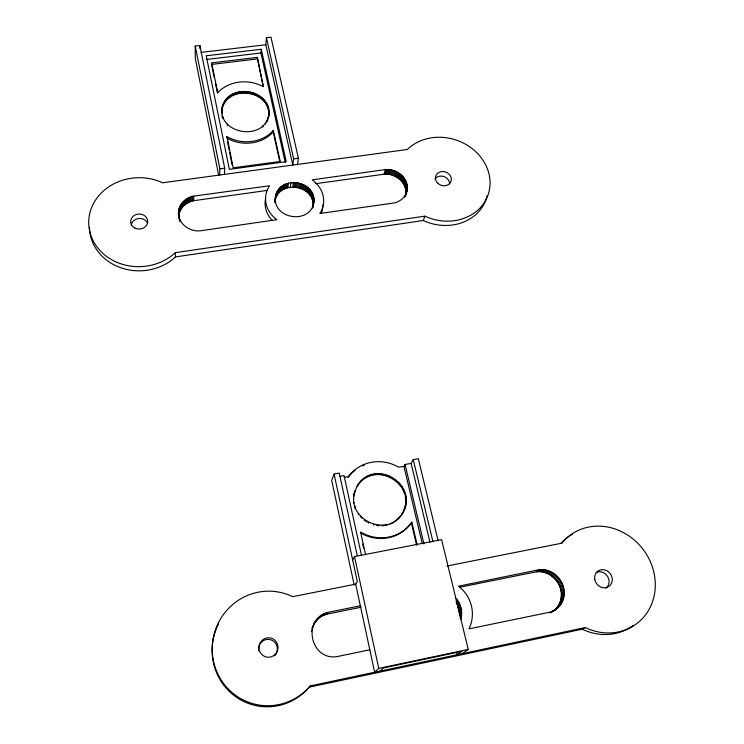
<?xml version="1.0" encoding="UTF-8"?>
<svg xmlns="http://www.w3.org/2000/svg" width="744" height="744" viewBox="0 0 744 744"><rect width="100%" height="100%" fill="white"/><g stroke="black" fill="none" stroke-linecap="round" stroke-linejoin="round"><path stroke-width="1.12" d="M178.476 213.649C178.058 204.935 185.479 197.532 193.756 196.118L269.542 185.777A29.156 25.798 9.8 0 0 276.833 219.657L200.369 230.798C190.157 231.961 178.811 224.465 178.476 213.649L178.597 216.997M564.166 593.954C565.059 580.534 552.374 567.839 538.833 569.755L458.481 586.188A33.582 31.871 59.7 0 1 468.906 628.875L550.188 612.107C558.205 609.987 563.952 602.156 564.166 593.954L561.32 595.851C561.078 602.166 557.74 608.36 552.318 611.707L555.108 609.931M561.32 595.851C562.222 582.533 549.639 569.913 536.21 571.829L459.56 587.286M219.675 175.342L219.871 168.842L195.226 46.063L199.885 45.524L224.707 168.191L224.483 174.356M221.898 109.136L221.796 113.293C221.647 83.179 274.108 88.517 268.342 117.933C275.512 90.917 229.385 80.557 222.372 106.522C216.439 133.148 262.111 142.095 268.482 116.445M274.899 201.168C278.433 179.202 316.116 184.996 313.057 207.009M313.856 202.535C316.916 180.401 279.009 174.552 275.438 196.649M222.038 109.331L222.084 107.824M222.326 108.029L222.372 106.522M222.493 115.766L222.447 117.264L222.093 115.506M222.707 106.755L222.754 105.248M222.865 118.556L222.921 117.059M223.181 105.518L223.228 104.002M223.758 104.3L223.805 102.784M224.418 103.128L224.474 101.612M225.172 101.993L225.227 100.477M226.009 100.914L226.064 99.398M226.929 99.882L226.985 98.366M226.734 136.515L227.041 138.189A34.791 29.853 6.8 0 0 272.462 132.711L273.346 130.423L272.611 131.251A34.856 29.899 6.8 0 1 227.097 136.729L233.123 167.828L280.218 161.467L273.346 130.423M227.934 98.915L227.99 97.39M227.329 125.652L227.385 124.174M229.003 97.994L229.059 96.478M230.147 97.148L230.203 95.623M231.347 96.367L231.412 94.841M275.299 197.765C273.587 218.931 309.095 224.409 313.661 203.642M232.612 95.66L232.677 94.135M233.932 95.027L233.997 93.502M460.843 619.361C462.963 611.884 460.824 603.477 455.607 597.758M235.29 94.469L235.364 92.944M236.704 93.995L236.778 92.47M238.145 93.595L238.219 92.07M239.614 93.279L239.698 91.754M241.112 93.056L241.196 91.521M242.618 92.907L242.711 91.382M244.144 92.851L244.237 91.317M245.678 92.879L245.771 91.345M247.203 92.991L247.296 91.456M402.513 513.202L402.988 512.449L401.658 514.634C421.857 485.711 372.986 455.663 356.702 486.995L357.064 486.185L353.856 494.779L355.037 490.752L354.683 491.551M248.719 93.186L248.822 91.661M403.741 510.961L403.267 511.714C416.817 484 374.362 459.597 357.576 485.59L357.938 484.772M250.226 93.465L250.328 91.94M251.714 93.828L251.816 92.303M253.165 94.274L253.276 92.749M407.238 189.292C408.447 177.63 396.385 168.395 385.383 169.576L312.192 179.862A29.156 25.798 9.8 0 1 319.901 213.472L393.846 203.01C400.56 201.782 406.577 196.258 407.238 189.292L405.396 195.942M254.588 94.795L254.699 93.27M263.153 86.323L257.275 57.39L211.594 62.859L217.75 92.702L218.494 91.893A34.856 29.899 6.8 0 1 263.413 86.769L257.275 57.39M405.796 193.793C407.014 182.215 395.036 173.017 384.099 174.198L315.735 183.675M178.634 216.969C178.867 208.738 185.963 202.061 193.803 200.675L266.919 190.464M255.973 95.399L256.085 93.874M257.312 96.078L257.433 94.553M285.305 162.713L260.949 52.982L261.237 49.271L206.228 55.791L229.366 169.362L286.235 161.671L261.237 49.271M258.605 96.822L258.717 95.306M259.833 97.641L259.954 96.125M354.218 493.988C348.183 519.647 386.117 537.149 401.183 515.257L397.333 519.684L397.798 518.949M261.005 98.524L261.125 97.008M266.408 37.739L293.657 158.872L292.801 165.066L265.822 44.761L266.408 37.739L270.974 37.2L298.391 158.23L297.442 164.768M262.111 99.473L262.241 97.957M263.144 100.477L263.274 98.961M264.101 101.537L264.232 100.022M262.874 127.15L263.004 125.68M264.985 102.644L265.115 101.128M265.785 103.788L265.915 102.281M266.492 104.978L266.631 103.481M267.115 106.206L267.245 104.709M265.589 124.016L265.729 122.537M267.635 107.462L267.775 105.964M268.072 108.745L268.212 107.248M267.115 120.203L266.975 121.691L268.128 117.729M267.524 120.463L267.663 118.984M268.649 111.358L268.789 109.861M268.826 113.999L268.928 111.191M268.603 116.641L268.909 113.832M274.862 202.275L275.643 195.542M275.029 202.275L275.289 200.024M275.41 198.983L275.94 194.454M275.782 197.932L276.312 193.384M276.229 196.9L276.768 192.352M276.759 195.895L277.298 191.347M277.354 194.928L277.903 190.371M278.024 194.007L278.572 189.441M278.758 193.124L279.316 188.558M279.558 192.296L280.125 187.721M280.423 191.506L280.99 186.939M281.344 190.78L281.92 186.205M282.32 190.111L282.897 185.526M283.343 189.497L283.929 184.912M284.413 188.948L285.008 184.363M285.519 188.465L286.124 183.88M286.663 188.055L287.268 183.461M287.835 187.702L288.458 183.108M290.253 187.218L290.895 182.624M292.736 187.023L293.387 182.429M293.992 187.032L294.652 182.438M295.238 187.116L295.907 182.522M296.484 187.274L297.163 182.68M297.721 187.497L298.409 182.903M298.939 187.795L299.637 183.21M300.139 188.158L300.846 183.573M301.311 188.595L302.027 184.01M360.766 605.718L327.946 612.368C301.701 618.98 310.35 660.858 337.06 656.599L369.805 649.782M302.455 189.097L303.171 184.521M303.552 189.664L304.287 185.089M304.622 190.287L305.356 185.712M305.635 190.966L306.389 186.4M306.612 191.71L307.365 187.153M307.523 192.51L308.286 187.953M308.388 193.347L309.151 188.799M309.188 194.24L309.96 189.692M309.923 195.17L310.694 190.631M310.583 196.146L311.364 191.608M311.178 197.151L311.969 192.622M311.708 198.183L312.499 193.654M312.154 199.243L312.945 194.723M312.526 200.322L313.317 195.812M312.815 201.429L313.615 196.918M313.029 202.535L313.829 198.034M313.159 203.661L313.959 199.16M312.629 208.032L313.019 205.8M313.205 204.777L314.005 200.294M312.982 206.962L313.977 201.419M384.099 174.198L385.383 169.576M385.308 174.133L386.601 169.511M386.536 174.152L387.838 169.53M387.764 174.236L389.066 169.613M388.982 174.384L390.302 169.762M390.2 174.608L391.521 169.995M391.4 174.905L392.73 170.292M392.581 175.268L393.92 170.655M393.743 175.696L395.092 171.083M394.869 176.189L396.227 171.576M395.966 176.737L397.333 172.143M397.026 177.36L398.403 172.757M398.049 178.03L399.426 173.436M399.017 178.765L400.402 174.17M399.937 179.546L401.332 174.952M400.802 180.374L402.206 175.789M401.611 181.248L403.016 176.672M402.365 182.159L403.769 177.593M403.043 183.117L404.457 178.551M403.657 184.103L405.08 179.546M404.197 185.126L405.629 180.569M404.671 186.167L406.103 181.62M405.062 187.228L406.503 182.689M405.387 188.306L406.819 183.777M405.629 189.404L407.061 184.875M405.787 190.501L407.228 185.981M405.871 191.599L407.312 187.088M405.871 192.705L407.312 188.195M404.792 197.207L405.647 194.519M405.638 194.872L407.08 190.38M405.257 196.211L406.838 191.45M89.736 231.068A49.895 44.212 -1.8 0 0 121.746 268.082A49.895 44.212 -1.8 0 0 173.547 258.624L175.463 256.903L423.28 220.522L424.852 216.169L427.233 217.211A47.495 41.218 19.3 0 0 484.725 201.903A47.495 41.218 19.3 0 0 470.375 147.293A47.495 41.218 19.3 0 0 409.042 147.935L407.387 149.488L162.583 182.782L160.202 181.722A50.257 44.473 -1.7 0 0 96.469 198.695A50.257 44.473 -1.7 0 0 106.959 256.68A50.257 44.473 -1.7 0 0 173.352 254.383L175.286 252.662L424.852 216.169M312.508 627.136L312.006 628.513L312.917 626.82M357.232 555.582L339.273 473.091L334.084 474.03L331.712 480.447L354.2 585.026M348.062 477.471L349.187 475.574A39.051 37.544 35.5 0 1 398.533 467.139L403.983 466.469L405.08 464.488L411.125 463.382L413.246 459.625L418.323 458.704L438.142 540.739M354.218 493.151L354.572 492.351M358.543 484.242L358.906 483.423M359.594 482.958L359.957 482.149M353.614 496.443L353.967 495.653M360.728 481.759L361.1 480.94M361.947 480.633L362.319 479.815M363.239 479.592L363.611 478.773M364.597 478.643L364.978 477.815M353.735 503.176L354.098 502.395M366.02 477.778L366.401 476.951M367.499 477.016L367.88 476.188M354.832 505.734L355 508.124L355.362 507.361M369.024 476.346L369.415 475.518M370.596 475.779L370.996 474.951M372.205 475.323L372.604 474.486M373.851 474.96L374.251 474.133M375.515 474.719L375.915 473.882M377.189 474.57L377.599 473.742M358.152 514.234L358.515 513.481M378.882 474.542L379.291 473.705M380.575 474.616L380.984 473.788M360.291 516.95L360.673 516.206M382.258 474.802L382.676 473.965M361.5 518.205L361.872 517.461M383.941 475.091L384.36 474.263M385.597 475.49L386.015 474.663M314.675 622.802L313.084 625.806L314.005 624.095M364.132 520.475L364.514 519.74M387.224 475.993L387.652 475.165M388.824 476.597L389.261 475.769M365.546 521.488L365.936 520.754M390.386 477.295L390.823 476.467M367.034 522.4L367.424 521.665M391.893 478.094L392.339 477.276M313.754 624.514L315.428 621.547M314.507 623.277L316.265 620.356M368.568 523.218L368.959 522.483M315.326 622.096L317.167 619.222M316.228 620.961L318.144 618.152M393.362 478.987L393.799 478.169M311.28 631.34L312.182 629.675M317.195 619.901L319.185 617.148M318.237 618.906L320.292 616.218M394.766 479.973L395.213 479.155M319.334 617.985L321.454 615.362M352.647 559.934L354.497 556.568L441.592 539.623L468.246 649.438L462.173 653.669M396.106 481.043L396.552 480.224M320.487 617.139L322.673 614.591M321.687 616.376L322.942 615.688L323.938 613.902M373.432 525.059L373.841 524.334M397.37 482.196L397.826 481.377M322.942 615.688L324.235 615.093L325.24 613.298M398.57 483.423L399.026 482.614M324.235 615.093L325.565 614.581L326.579 612.786M399.686 484.725L400.142 483.916M376.817 525.757L377.236 525.031M325.565 614.581L326.923 614.163L327.946 612.368M400.709 486.092L401.174 485.283M378.538 525.943L378.956 525.217M401.648 487.515L402.113 486.716M402.495 488.994L402.969 488.194M381.97 525.971L382.397 525.245M403.248 490.529L403.713 489.729M383.672 525.813L384.099 525.087M403.899 492.091L404.373 491.3M385.364 525.552L385.792 524.827M404.448 493.7L404.913 492.909M387.019 525.171L387.457 524.446M405.22 496.992L405.694 496.211M405.443 498.666L405.917 497.885M390.237 524.101L390.674 523.376M405.554 500.34L406.029 499.568M391.772 523.413L392.218 522.688M405.564 502.023L406.038 501.251M393.26 522.623L393.716 521.888M468.246 649.438L378.752 668.391L374.651 672.241L355.669 584.152L357.306 581.51L334.084 474.03M405.452 503.697L405.926 502.925M395.138 521.005L394.692 521.73L396.506 520.019M405.229 505.353L405.703 504.59M404.903 506.99L405.378 506.227M404.466 508.608L404.941 507.845M398.542 518.531L399.007 517.796M403.918 510.179L404.392 509.426M399.677 517.303L400.132 516.559M417.114 544.562L411.823 522.139L411.33 522.865L416.612 545.24M400.709 516.001L402.132 513.881M411.823 522.139L410.558 523.953A38.958 37.47 35.6 0 1 360.608 532.918M215.221 631.777A56.888 55.502 -78.4 0 0 238.34 698.514A56.888 55.502 -78.4 0 0 307.281 689.446L310.229 685.912L585.277 627.545L587.974 628.773A55.335 49.932 52.5 0 0 650.479 606.686A55.335 49.932 52.5 0 0 631.331 537.633A55.335 49.932 52.5 0 0 563.673 541.111L561.934 543.167L447.032 565.998M310.229 685.912L308.165 688.228A57.334 55.958 -78.5 0 1 234.304 694.338A57.334 55.958 -78.5 0 1 219.75 620.236A57.334 55.958 -78.5 0 1 289.937 595.433L292.643 596.679L355.669 584.152M456.063 601.273L457.421 600.036M380.054 671.097L383.504 667.926L461.773 651.344L456.9 654.785L456.36 652.534M456.174 603.105L458.211 601.254M456.89 604.361L458.936 602.519M459.578 603.83L457.532 605.663L459.234 611.168L459.587 615.455L461.652 613.698M458.081 607.002L460.136 605.17M458.555 608.369L460.61 606.546M458.936 609.755L461.001 607.95M459.234 611.168L461.299 609.373M459.439 612.591L461.513 610.805M459.56 614.023L461.633 612.247M460.211 616.302L461.587 615.13M460.052 617.725L461.429 616.562M536.21 571.829L538.833 569.755M537.549 571.699L540.191 569.625M538.898 571.662L541.548 569.588M540.256 571.708L542.915 569.644M541.613 571.857L544.283 569.783M542.971 572.08L545.65 570.016M544.31 572.406L547.007 570.341M545.64 572.815L548.337 570.75M546.942 573.308L549.658 571.253M548.216 573.884L550.941 571.829M549.463 574.545L552.197 572.499M550.672 575.279L553.415 573.243M551.834 576.098L554.587 574.061M552.95 576.981L555.712 574.954M554.01 577.939L556.782 575.912M555.015 578.953L557.795 576.944M555.963 580.032L558.753 578.023M556.837 581.166L559.637 579.167M557.647 582.357L560.455 580.366M558.391 583.584L561.199 581.603M559.051 584.858L561.86 582.887M559.628 586.17L562.445 584.207M560.13 587.509L562.957 585.556M560.548 588.867L563.375 586.923M560.874 590.252L563.71 588.318M561.125 591.647L563.961 589.722M561.283 593.052L564.119 591.136M561.348 594.447L564.184 592.549M561.218 597.237L564.054 595.349M561.013 598.604L563.859 596.735M560.725 599.952L563.571 598.083M560.353 601.264L563.189 599.413M559.888 602.547L562.724 600.706M559.349 603.793L562.185 601.961M558.716 604.993L561.553 603.17M558.019 606.137L560.846 604.323M557.237 607.234L560.055 605.421M556.382 608.266L559.2 606.462M555.461 609.234L558.27 607.439M549.965 612.954L552.736 611.187M554.475 610.126L557.275 608.341M552.095 611.782L556.224 609.178M309.327 687.149L582.245 629.182L585.277 627.545M326.923 614.163L361.072 607.234M339.934 476.374L344.044 475.621L361.407 554.959M344.295 477.378L348.406 476.634M219.871 168.842L224.707 168.191M293.657 158.872L298.391 158.23M206.2 59.511L260.949 52.982M257.154 58.962L211.575 64.43L214.3 77.674M201.029 52.406L265.822 44.761M423.28 220.522L425.642 221.554A47.17 41.004 19.4 0 0 487.143 195.653M582.245 629.182L584.924 630.401A54.907 49.597 52.7 0 0 633.274 625.332M413.246 459.625L432.962 541.753M411.125 463.382L429.986 542.246M405.08 464.488L423.941 543.957M403.983 466.469L422.127 543.074M273.188 131.883L279.809 161.764M365.546 554.606L360.58 531.951L360.989 532.211A39.051 37.544 35.5 0 0 411.051 523.227M362.681 543.966L363.667 548.486M354.497 556.568L378.752 668.391M215.435 83.198L217.481 93.13M227.357 141.323L229.18 150.26M229.636 152.492L232.137 164.777M218.643 175.147L195.3 58.404L195.226 46.063M175.286 252.662L175.463 256.903M179.323 207.967L179.481 212.468M179.732 219.294L179.806 221.517M178.988 209.073L179.146 213.575M178.737 210.208L178.886 214.691M178.978 217.081L179.062 219.303M178.56 211.343L178.718 215.825M178.476 212.496L178.634 217.034M180.243 205.828L180.383 210.338M179.741 206.888L179.89 211.389M180.82 204.805L180.959 209.324M182.187 202.87L182.317 207.399M181.462 203.81L181.601 208.339M182.978 201.959L183.098 206.497M183.833 201.113L183.945 205.651M184.745 200.303L184.856 204.851M185.721 199.559L185.823 204.107M186.744 198.871L186.837 203.419M187.814 198.248L187.907 202.796M188.939 197.681L189.013 202.238M190.092 197.188L190.166 201.745M191.282 196.76L191.347 201.317M192.51 196.407L192.566 200.964M193.756 196.118L193.803 200.675M199.885 45.524L199.894 48.527M348.843 476.411A38.958 37.47 35.6 0 1 355.223 470.152M362.198 465.958A38.958 37.47 35.6 0 1 364.458 465.009M215.528 630.903A56.888 55.502 -78.4 0 1 216.895 627.443M217.267 626.597A56.888 55.502 -78.4 0 1 218.466 624.086M560.874 543.38A54.907 49.597 52.7 0 1 569.858 535.782M570.769 535.215A54.907 49.597 52.7 0 1 572.62 534.146M258.531 648.415A9.672 9.43 -78.4 0 1 271.337 639.998A9.672 9.43 -78.4 0 1 275.41 654.887M275.02 655.38A9.672 9.43 -78.4 0 1 274.592 655.845M258.67 650.935A9.672 9.43 -78.4 0 1 258.521 649.679M596.232 572.369A9.328 8.426 52.7 0 1 607.643 576.488A9.328 8.426 52.7 0 1 605.886 588.216M89.643 230.101A49.895 44.212 -1.8 0 1 89.522 227.199M434.952 178.978A8.017 6.966 19.4 0 1 443.917 176.57A8.017 6.966 19.4 0 1 449.618 183.926M131.214 225.19A8.482 7.514 -1.8 0 1 138.644 218.522A8.482 7.514 -1.8 0 1 147.61 223.349M322.794 205.121A28.951 25.659 9.8 0 1 321.343 213.342M272.146 220.41A28.951 25.659 9.8 0 1 265.664 198.053M275.187 654.385A9.746 9.514 -78.6 0 0 271.03 638.101A9.746 9.514 -78.6 0 0 259.293 650.051A9.746 9.514 -78.6 0 0 275.187 654.385M594.735 579.297A9.402 8.491 52.5 0 0 609.057 586.272A9.402 8.491 52.5 0 0 606.574 570.583A9.402 8.491 52.5 0 0 594.735 579.297M437.314 182.745A8.072 7.003 19.3 0 0 450.892 181.62A8.072 7.003 19.3 0 0 441.973 171.529A8.072 7.003 19.3 0 0 437.314 182.745M135.101 228.194A8.547 7.561 -1.7 0 0 147.74 221.312A8.547 7.561 -1.7 0 0 134.766 215.109A8.547 7.561 -1.7 0 0 135.101 228.194"/></g></svg>
